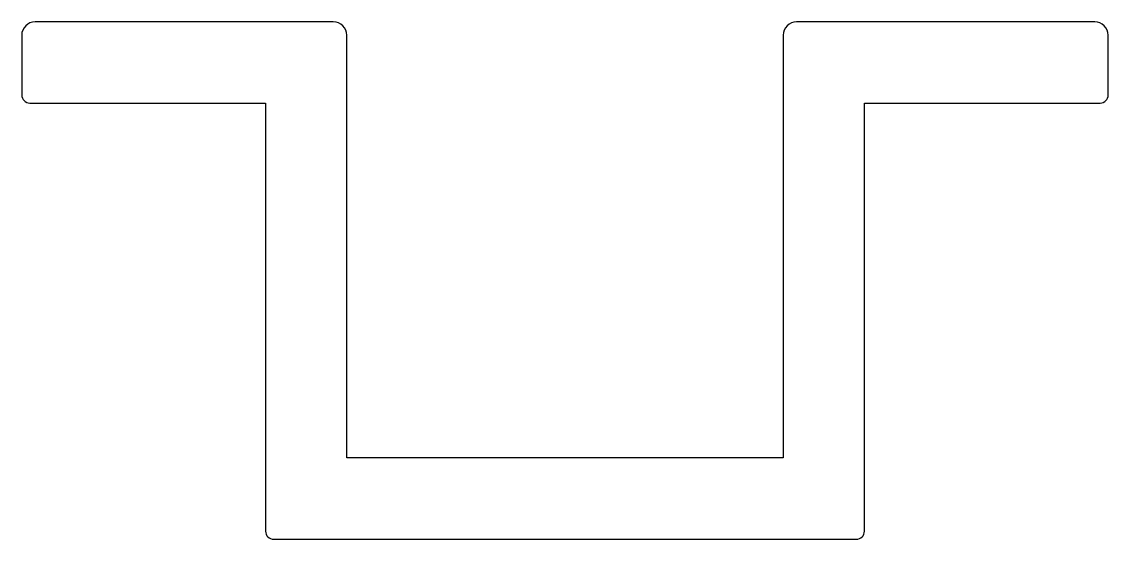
# Model space of a CAD drawing. Extents: x 1964.6 to 2004.7, y 1669.8 to 1688.9.
import ezdxf

# ---------------------------------------------------------------- set-up
doc = ezdxf.new("R2010")
doc.units = 0
doc.layers.get('0').update_dxf_attribs({"linetype": 'CONTINUOUS'})

msp = doc.modelspace()

# ---------------------------------------------------------------- linework, layer by layer
for p, q in [((1976.077, 1688.897), (1965.077, 1688.897)), ((2004.177, 1688.897), (1993.177, 1688.897)), ((1964.577, 1688.397), (1964.577, 1686.197)), ((1976.577, 1672.797), (1976.577, 1688.397)), ((1992.677, 1688.397), (1992.677, 1672.797)), ((2004.677, 1686.197), (2004.677, 1688.397)), ((1964.877, 1685.897), (1973.577, 1685.897)), ((1973.577, 1685.897), (1973.577, 1670.097)), ((1995.677, 1670.097), (1995.677, 1685.897)), ((1995.677, 1685.897), (2004.377, 1685.897)), ((1992.677, 1672.797), (1976.577, 1672.797)), ((1973.877, 1669.797), (1995.377, 1669.797))]:
    msp.add_line(p, q)
for centre, radius, start, end in [((1965.077, 1688.397), 0.5, 90, 180), ((1976.077, 1688.397), 0.5, 0, 90), ((1993.177, 1688.397), 0.5, 90, 180), ((2004.177, 1688.397), 0.5, 0, 90), ((1964.877, 1686.197), 0.3, 180, 270), ((2004.377, 1686.197), 0.3, 270, 360), ((1973.877, 1670.097), 0.3, 180, 270), ((1995.377, 1670.097), 0.3, 270, 360)]:
    msp.add_arc(centre, radius, start, end)

doc.saveas('drawing.dxf')
